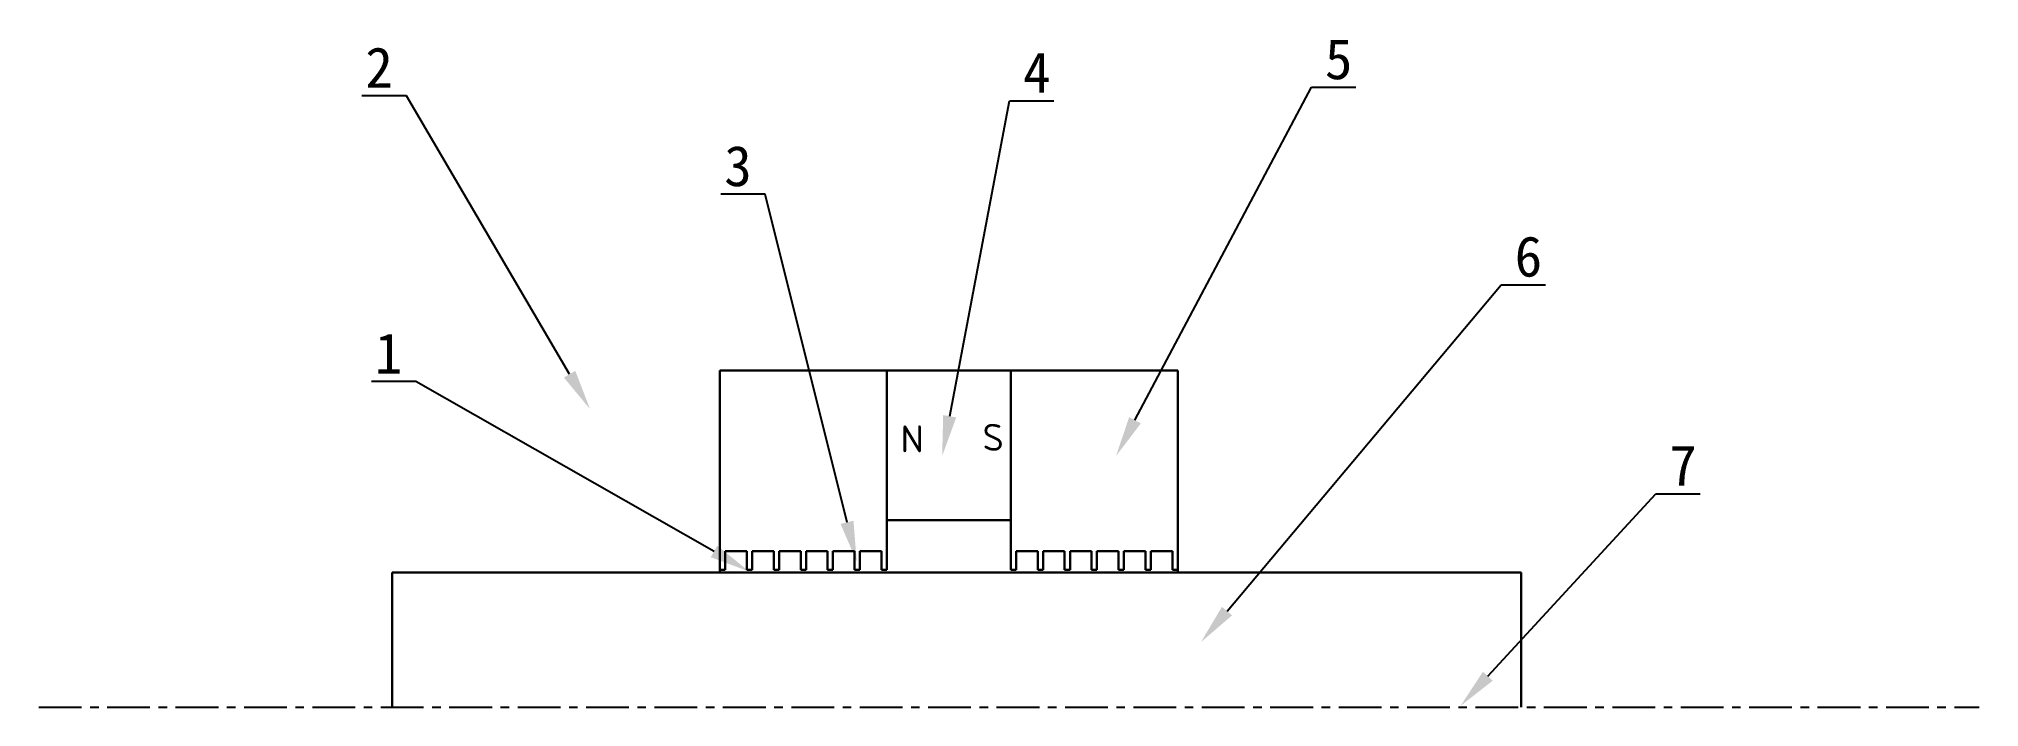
# Model space of a CAD drawing. Header units: millimetres. Extents: x 349 to 1790, y 0 to 496.
import ezdxf
from ezdxf import colors
from ezdxf.entities.mleader import LeaderData, LeaderLine
from ezdxf.math import Vec2, Vec3

# ---------------------------------------------------------------- set-up
doc = ezdxf.new("R2010")
doc.units = ezdxf.units.MM
doc.linetypes.add('CENTER', pattern=[50.800000000000004, 31.75, -6.35, 6.35, -6.35])
doc.layers.add('点画线', color=1, linetype='CENTER')
doc.layers.add('粗实线', color=7, linetype='Continuous', lineweight=30)
doc.styles.add('Annotative', font='txt')
doc.styles.get("Standard").update_dxf_attribs({"font": 'txt.shx', "height": 30})

# ---------------------------------------------------------------- blocks, each defined once
blk = doc.blocks.new('*U1')
at = {"layer": '粗实线'}
for p, q in [((-6, -7), (-6, 7)), ((-6, 7), (10, 7)), ((10, 7), (10, -7)), ((-10, -7), (-6, -7))]:
    blk.add_line(p, q, dxfattribs=at)
blk = doc.blocks.new('*U2')
at = {"layer": '粗实线', "color": 0, "linetype": 'ByBlock', "lineweight": -2, "transparency": 16777216}
for p in [(0, 0), (20, 0), (40, 0), (60, 0), (80, 0), (100, 0)]:
    blk.add_blockref('*U1', p, dxfattribs=at)
blk = doc.blocks.new('*U7')
at = {"layer": '粗实线'}
for p, q in [((-6, -7), (-6, 7)), ((-6, 7), (10, 7)), ((10, 7), (10, -7)), ((-10, -7), (-6, -7))]:
    blk.add_line(p, q, dxfattribs=at)
blk = doc.blocks.new('*U8')
at = {"layer": '粗实线', "color": 0, "linetype": 'ByBlock', "lineweight": -2, "transparency": 16777216}
for p in [(0, 0), (20, 0), (40, 0), (60, 0), (80, 0), (100, 0)]:
    blk.add_blockref('*U7', p, dxfattribs=at)

msp = doc.modelspace()

# ---------------------------------------------------------------- linework, layer by layer
at = {"layer": '点画线'}
msp.add_line((349.2157536199275, 2.028105535162399e-15), (1790, 0), dxfattribs=at)
at = {"layer": '粗实线'}
for p, q in [((854.9206443439034, 249.9999462475971), (854.9206443439034, 101.9999462475971)), ((854.9206443439034, 249.9999462475971), (978.9206443439034, 249.9999462475971)), ((978.9206443439034, 249.9999462475971), (1070.920722459807, 250)), ((978.9206443439034, 101.9999462475971), (978.9206443439034, 249.9999462475971)), ((1070.920722459807, 250), (1070.920722459807, 102)), ((1070.920722459807, 250), (1194.920722459807, 250)), ((1194.920722459807, 102), (1194.920722459807, 250)), ((978.9206443439034, 138.9046982175696), (1070.920722459807, 138.9046982175696)), ((854.9206443439034, 101.9999462475971), (854.9206443439034, 99.99999999999999)), ((974.9206443439034, 101.9999462475971), (978.9206443439034, 101.9999462475971)), ((1190.920722459807, 102), (1194.920722459807, 102)), ((1194.920722459807, 102), (1194.920722459807, 99.99999999999999)), ((611.5927873214531, 100.0000596135651), (611.5927873214531, 0)), ((611.5927873214531, 99.99999999999999), (1450, 100)), ((1450, 100), (1450, 80)), ((1450, 80), (1450, 4.785975996667818e-16))]:
    msp.add_line(p, q, dxfattribs=at)

# ---------------------------------------------------------------- block references
for name, p in [('*U8', (864.9206443439034, 108.9999462475971)), ('*U2', (1080.920722459807, 109))]:
    msp.add_blockref(name, p, dxfattribs=at)

# ---------------------------------------------------------------- texts
at = {"layer": '粗实线', "char_height": 20, "width": 56.50225262530512, "attachment_point": 1, "style": 'Annotative'}
for s, insert in [('{\\fISOCPEUR|b0|i0|c134|p34;N}\\P\\P', (989.0971003785148, 209.2222231520745)), ('{\\fISOCPEUR|b0|i0|c134|p34;S}\\P\\P', (1049.956031642487, 210.3952941676905))]:
    msp.add_mtext(s, dxfattribs=dict(at, insert=insert))

# ---------------------------------------------------------------- leaders
at = {"layer": '粗实线'}
ml = msp.add_multileader_mtext('Standard', dxfattribs=at)
ml.set_content('{\\fSimSun|b0|i0|c134|p2;2}', color=256)
ml.set_leader_properties(color=256)
ml.build(insert=Vec2(0, 0))
ml.multileader.update_dxf_attribs({"text_left_attachment_type": 5, "text_right_attachment_type": 5, "dogleg_length": 10, "arrow_head_size": 30})
ctx = ml.context
ctx.base_point, ctx.char_height, ctx.arrow_head_size, ctx.landing_gap_size, ctx.plane_origin = Vec3(595.4088297908384, 454.0885953852794), 30, 30, 0.09, Vec3(758.5029726737448, 221.398982867659)
ctx.left_attachment, ctx.right_attachment, ctx.text_align_type = 5, 5, 2
notes = []
notes.append((ctx, [(1, (1, 1, 0), (622.1810085617881, 454.0885953852794), (-1, 0), 10, [(0, [(758.5029726737448, 221.398982867659)], 0, [])])]))
ctx.mtext.insert, ctx.mtext.alignment, ctx.mtext.flow_direction = Vec3(612.0910085617882, 490.0885953852794), 3, 5
ml = msp.add_multileader_mtext('Standard', dxfattribs=at)
ml.set_content('{\\fSimSun|b0|i0|c134|p2;5}', color=256)
ml.set_leader_properties(color=256)
ml.build(insert=Vec2(0, 0))
ml.multileader.update_dxf_attribs({"text_left_attachment_type": 5, "text_right_attachment_type": 5, "dogleg_length": 10, "arrow_head_size": 30})
ctx = ml.context
ctx.base_point, ctx.char_height, ctx.arrow_head_size, ctx.landing_gap_size, ctx.plane_origin = Vec3(1304.104341074533, 460.3862789331988), 30, 30, 0.09, Vec3(1149.120504724091, 186.597972446084)
ctx.left_attachment, ctx.right_attachment = 5, 5
notes.append((ctx, [(0, (1, 1, 0), (1294.104341074533, 460.3862789331988), (1, 0), 10, [(0, [(1149.120504724091, 186.597972446084)], 0, [])])]))
ctx.mtext.insert, ctx.mtext.flow_direction = Vec3(1304.194341074533, 496.3862789331988), 5
ml = msp.add_multileader_mtext('Standard', dxfattribs=at)
ml.set_content('{\\fSimSun|b0|i0|c134|p2;4}', color=256)
ml.set_leader_properties(color=256)
ml.build(insert=Vec2(0, 0))
ml.multileader.update_dxf_attribs({"text_left_attachment_type": 5, "text_right_attachment_type": 5, "dogleg_length": 10, "arrow_head_size": 30})
ctx = ml.context
ctx.base_point, ctx.char_height, ctx.arrow_head_size, ctx.landing_gap_size, ctx.plane_origin = Vec3(1079.953649942594, 450.3437273461259), 30, 30, 0.09, Vec3(1020, 186.597972446084)
ctx.left_attachment, ctx.right_attachment = 5, 5
notes.append((ctx, [(0, (1, 1, 0), (1069.953649942594, 450.3437273461259), (1, 0), 10, [(0, [(1020, 186.597972446084)], 0, [])])]))
ctx.mtext.insert, ctx.mtext.flow_direction = Vec3(1080.043649942594, 486.3437273461259), 5
ml = msp.add_multileader_mtext('Standard', dxfattribs=at)
ml.set_content('{\\fSimSun|b0|i0|c134|p2;3}', color=256)
ml.set_leader_properties(color=256)
ml.build(insert=Vec2(0, 0))
ml.multileader.update_dxf_attribs({"text_left_attachment_type": 5, "text_right_attachment_type": 5, "dogleg_length": 10, "arrow_head_size": 30})
ctx = ml.context
ctx.base_point, ctx.char_height, ctx.arrow_head_size, ctx.landing_gap_size, ctx.plane_origin = Vec3(862.2410129764286, 380.9714990028411), 30, 30, 0.09, Vec3(876.7813700466595, 107.1831925157262)
ctx.left_attachment, ctx.right_attachment, ctx.text_align_type = 5, 5, 2
notes.append((ctx, [(1, (1, 1, 0), (888.677996216652, 380.9714990028411), (-1, 0), 10, [(0, [(956.5712354964508, 108.1562878508184)], 0, [])])]))
ctx.mtext.insert, ctx.mtext.alignment, ctx.mtext.flow_direction = Vec3(878.5879962166521, 416.9714990028411), 3, 5
ml = msp.add_multileader_mtext('Standard', dxfattribs=at)
ml.set_content('{\\fSimSun|b0|i0|c134|p2;6}', color=256)
ml.set_leader_properties(color=256)
ml.build(insert=Vec2(0, 0))
ml.multileader.update_dxf_attribs({"text_left_attachment_type": 5, "text_right_attachment_type": 5, "dogleg_length": 10, "arrow_head_size": 30})
ctx = ml.context
ctx.base_point, ctx.char_height, ctx.arrow_head_size, ctx.landing_gap_size, ctx.plane_origin = Vec3(1444.983836350442, 313.7883064871148), 30, 30, 0.09, Vec3(1290, 40)
ctx.left_attachment, ctx.right_attachment = 5, 5
notes.append((ctx, [(0, (1, 1, 0), (1434.983836350442, 313.7883064871148), (1, 0), 10, [(0, [(1212.189476716321, 48.39794840904142)], 0, [])])]))
ctx.mtext.insert, ctx.mtext.flow_direction = Vec3(1445.073836350442, 349.7883064871148), 5
ml = msp.add_multileader_mtext('Standard', dxfattribs=at)
ml.set_content('{\\fSimSun|b0|i0|c134|p2;1}', color=256)
ml.set_leader_properties(color=256)
ml.build(insert=Vec2(0, 0))
ml.multileader.update_dxf_attribs({"text_left_attachment_type": 5, "text_right_attachment_type": 5, "dogleg_length": 10, "arrow_head_size": 30})
ctx = ml.context
ctx.base_point, ctx.char_height, ctx.arrow_head_size, ctx.landing_gap_size, ctx.plane_origin = Vec3(606.871755323731, 241.8152689110584), 30, 30, 0.09, Vec3(876.6461103327956, 99.99999999999999)
ctx.left_attachment, ctx.right_attachment, ctx.text_align_type = 5, 5, 2
notes.append((ctx, [(1, (1, 1, 0), (629.2863921952394, 241.8152689110584), (-1, 0), 10, [(0, [(876.6461103327956, 100.7944838097901)], 0, [])])]))
ctx.mtext.insert, ctx.mtext.alignment, ctx.mtext.flow_direction = Vec3(619.1963921952395, 277.8152689110584), 3, 5
ml = msp.add_multileader_mtext('Standard', dxfattribs=at)
ml.set_content('{\\fSimSun|b0|i0|c134|p2;7}', color=256)
ml.set_leader_properties(color=256)
ml.build(insert=Vec2(0, 0))
ml.multileader.update_dxf_attribs({"text_left_attachment_type": 5, "text_right_attachment_type": 5, "dogleg_length": 10, "arrow_head_size": 30})
ctx = ml.context
ctx.base_point, ctx.char_height, ctx.arrow_head_size, ctx.landing_gap_size, ctx.plane_origin = Vec3(1559.83505143569, 158.5770764419881), 30, 30, 0.09, Vec3(1404.851215085248, 0.9431023871670732)
ctx.left_attachment, ctx.right_attachment = 5, 5
notes.append((ctx, [(0, (1, 1, 0), (1549.83505143569, 158.5770764419881), (1, 0), 10, [(0, [(1404.851215085248, 0.9431023871670732)], 0, [])])]))
ctx.mtext.insert, ctx.mtext.flow_direction = Vec3(1559.92505143569, 194.5770764419881), 5
for ctx, leaders in notes:
    for number, flags, end, landing, length, lines in leaders:
        leader = LeaderData()
        leader.index, (leader.has_last_leader_line, leader.has_dogleg_vector, leader.attachment_direction) = number, flags
        leader.last_leader_point, leader.dogleg_vector, leader.dogleg_length = Vec3(end), Vec3(landing), length
        for number, points, colour, breaks in lines:
            line = LeaderLine()
            line.index, line.vertices, line.color, line.breaks = number, Vec3.list(points), colors.encode_raw_color(colour), breaks
            leader.lines.append(line)
        ctx.leaders.append(leader)

doc.saveas('drawing.dxf')
